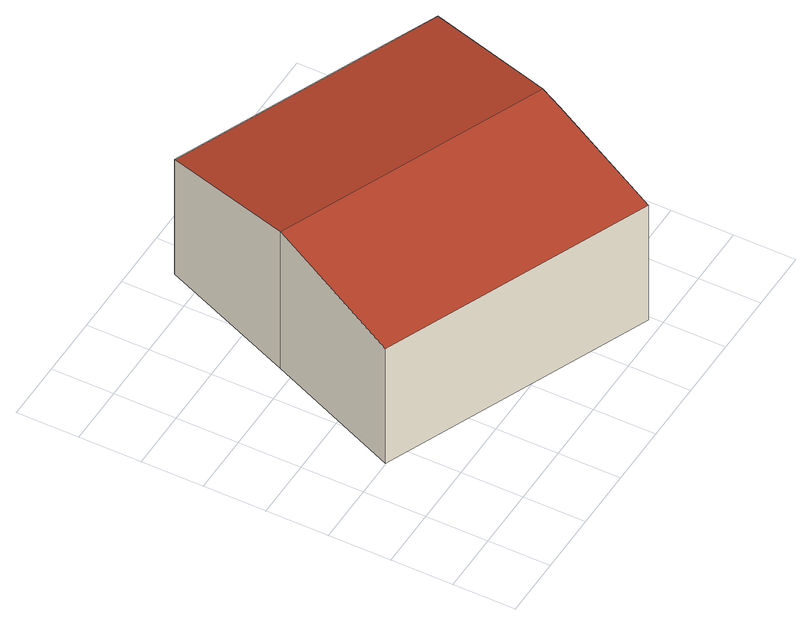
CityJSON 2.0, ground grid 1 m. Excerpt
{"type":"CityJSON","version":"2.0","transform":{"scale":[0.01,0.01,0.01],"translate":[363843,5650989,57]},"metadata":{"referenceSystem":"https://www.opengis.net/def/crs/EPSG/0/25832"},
"CityObjects":{
"building1":{"type":"Building","attributes":{"Geometrietyp2DReferenz":"3000","Gemeindeschluessel":"05315000","function":"31001_3222","roofType":"3100","measuredHeight":2.66,"storeysAboveGround":1},"address":[{"country":"Germany","locality":"Köln","thoroughfareNumber":"24","thoroughfareName":"Peter-Baum-Weg"}],"geometry":[{"type":"Solid","lod":"2","boundaries":[[[[0,1,2,3]],[[4,5,1,0]],[[6,7,5,4]],[[8,9,7,6]],[[10,11,9,8]],[[12,13,11,10]],[[14,15,13,12]],[[16,17,15,14]],[[3,2,17,16]],[[6,4,0,3,8]],[[16,14,12,10,8,3]],[[1,5,7,9,11,13,15,17,2]]]],"semantics":{"surfaces":[{"type":"WallSurface"},{"type":"RoofSurface"},{"type":"GroundSurface"}],"values":[[0,0,0,0,0,0,0,0,0,1,1,2]]}}]}
},
"vertices":[
[573,207,343],[573,207,83],[587,242,83],[587,242,350],[495,21,307],[495,21,83],[65,201,307],[65,201,83],[158,422,350],[158,422,83],[250,643,307],[250,643,83],[594,499,307],[594,499,83],[680,463,307],[680,463,83],[596,263,346],[596,263,83]
]}
